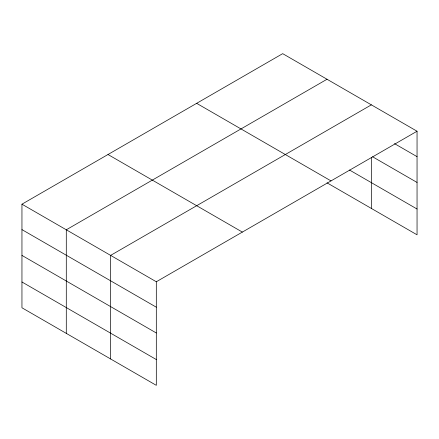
<?xml version="1.0" encoding="UTF-8"?>
<svg xmlns="http://www.w3.org/2000/svg" width="439" height="439" viewBox="0 0 439 439"><rect width="100%" height="100%" fill="white"/><g stroke="black" fill="none" stroke-linecap="round" stroke-linejoin="round"><path stroke-width="0.66" d="M417.05 131.228L282.689 53.657L21.95 204.19L21.95 307.772L156.311 385.343L156.311 281.761L417.05 131.228L417.05 234.81L327.028 182.838M327.028 79.25L66.289 229.789L66.289 333.371M371.367 104.85L110.628 255.388L110.628 358.97M394.507 143.635L417.05 156.652M372.552 156.756L417.05 182.443M349.493 170.014L417.05 209.019M196.645 103.33L331.006 180.901M107.994 154.512L242.355 232.088M21.95 204.19L156.311 281.761M21.95 229.619L156.311 307.19M21.95 255.41L156.311 332.981M21.95 281.981L156.311 359.552M371.367 157.431L371.367 208.432"/></g></svg>
